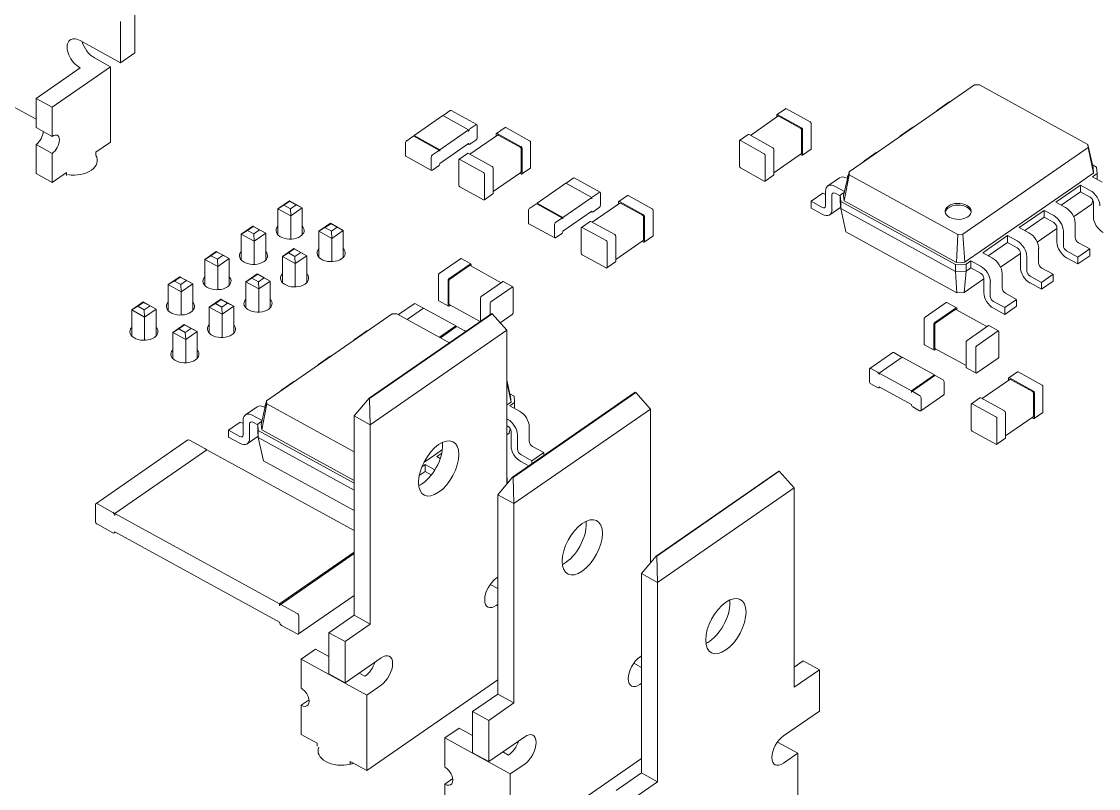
# Model space of a CAD drawing. Header units: millimetres. Extents: x 0 to 420, y 0 to 297.
# Drawn here: x 291.84 to 316.73, y 211.57 to 229.29 of the extents above; entities that cross this region are included whole.
import ezdxf

# ---------------------------------------------------------------- set-up
doc = ezdxf.new("R2010")
doc.units = ezdxf.units.MM

# ---------------------------------------------------------------- blocks, each defined once
blk = doc.blocks.new('A$Cbb04cd96')
at = {"color": 0, "linetype": 'Continuous', "lineweight": 0, "extrusion": (1.52656e-16, 0.787543, 0.616259)}
for p, q in [((133.142, 44.681), (133.142, 45.634)), ((132.81, 44.451), (132.81, 45.404)), ((132.81, 44.451), (131.876, 44.963)), ((132.582, 44.358), (132.209, 44.563)), ((132.81, 44.451), (133.142, 44.681)), ((130.859, 43.629), (131.876, 44.333)), ((131.232, 43.424), (132.582, 44.358)), ((132.582, 42.618), (132.582, 44.358)), ((149.65, 41.931), (152.55, 43.938)), ((152.55, 43.938), (152.663, 43.942)), ((152.663, 43.942), (155.172, 42.565)), ((131.232, 43.424), (130.859, 43.629)), ((130.859, 43.629), (130.859, 42.956)), ((130.186, 43.52), (130.859, 43.151)), ((131.232, 42.751), (131.232, 43.424)), ((140.29, 43.25), (140.43, 43.346)), ((141.049, 43.022), (140.452, 43.35)), ((147.986, 43.252), (148.185, 43.39)), ((148.755, 43.085), (148.202, 43.389)), ((151.967, 43.546), (151.694, 43.357)), ((139.595, 42.769), (140.26, 43.229)), ((140.858, 42.901), (140.26, 43.229)), ((147.369, 42.773), (148.008, 43.216)), ((147.98, 43.197), (147.98, 43.239)), ((148.555, 42.947), (148.003, 43.251)), ((148.533, 42.936), (148.025, 43.215)), ((131.232, 42.751), (130.859, 42.956)), ((140.193, 42.441), (140.858, 42.901)), ((140.858, 42.866), (140.858, 42.901)), ((140.888, 42.922), (141.027, 43.018)), ((141.057, 42.72), (141.057, 43.004)), ((141.499, 42.817), (141.698, 42.955)), ((142.068, 42.512), (141.516, 42.816)), ((142.268, 42.65), (141.715, 42.954)), ((148.555, 42.365), (148.555, 42.9)), ((148.578, 42.329), (148.578, 42.911)), ((148.777, 42.467), (148.777, 43.05)), ((151.122, 42.961), (150.849, 42.773)), ((132.243, 42.383), (132.582, 42.618)), ((139.396, 42.312), (139.396, 42.595)), ((139.426, 42.651), (139.565, 42.748)), ((140.185, 42.424), (139.587, 42.752)), ((140.193, 42.441), (139.595, 42.769)), ((139.595, 42.748), (139.595, 42.769)), ((140.193, 42.122), (140.858, 42.582)), ((140.866, 42.563), (140.846, 42.574)), ((140.882, 42.338), (141.521, 42.781)), ((140.888, 42.567), (141.027, 42.664)), ((141.493, 42.762), (141.493, 42.804)), ((142.046, 42.501), (141.538, 42.78)), ((142.29, 42.032), (142.29, 42.615)), ((147.116, 42.058), (147.116, 42.641)), ((147.121, 42.653), (147.321, 42.791)), ((147.691, 42.349), (147.138, 42.652)), ((147.89, 42.487), (147.338, 42.79)), ((131.232, 42.357), (130.859, 42.562)), ((130.859, 42.562), (130.859, 41.889)), ((131.232, 41.684), (131.232, 42.357)), ((132.243, 42.314), (132.243, 42.383)), ((140.023, 42.324), (140.163, 42.42)), ((140.193, 42.405), (140.193, 42.441)), ((140.634, 42.218), (140.834, 42.357)), ((141.403, 42.052), (140.851, 42.355)), ((142.068, 41.93), (142.068, 42.465)), ((142.091, 41.894), (142.091, 42.477)), ((147.913, 41.868), (147.913, 42.451)), ((147.913, 41.911), (148.55, 42.352)), ((148.555, 42.317), (148.524, 42.334)), ((148.573, 42.316), (148.772, 42.454)), ((150.277, 42.377), (150.005, 42.188)), ((155.179, 42.495), (152.279, 40.488)), ((155.172, 42.565), (155.179, 42.495)), ((155.291, 42.023), (155.172, 42.565)), ((155.303, 41.903), (155.179, 42.495)), ((140.002, 41.965), (139.404, 42.293)), ((139.993, 41.984), (139.993, 42.267)), ((140.629, 41.623), (140.629, 42.206)), ((141.204, 41.914), (140.651, 42.217)), ((147.713, 41.73), (147.713, 42.313)), ((155.276, 42.093), (155.369, 42.042)), ((130.859, 41.889), (131.232, 41.684)), ((131.232, 41.684), (131.565, 41.914)), ((131.565, 41.844), (131.565, 41.914)), ((140.023, 41.969), (140.163, 42.066)), ((141.226, 41.295), (141.226, 41.878)), ((141.426, 41.433), (141.426, 42.016)), ((141.426, 41.476), (142.063, 41.917)), ((142.068, 41.882), (142.037, 41.899)), ((142.085, 41.881), (142.285, 42.019)), ((147.691, 41.719), (147.138, 42.022)), ((147.708, 41.718), (147.908, 41.856)), ((149.526, 41.381), (149.65, 41.931)), ((149.537, 41.261), (149.657, 41.861)), ((149.615, 41.835), (149.631, 41.846)), ((149.615, 41.835), (149.627, 41.829)), ((149.615, 41.777), (149.615, 41.835)), ((149.657, 41.861), (149.65, 41.931)), ((152.166, 40.484), (149.657, 41.861)), ((155.218, 41.845), (154.945, 41.656)), ((155.303, 41.903), (155.218, 41.845)), ((155.384, 41.89), (155.274, 41.814)), ((155.291, 42.023), (155.303, 41.903)), ((155.369, 42.042), (155.384, 41.89)), ((155.384, 41.754), (155.384, 41.89)), ((141.204, 41.284), (140.651, 41.587)), ((142.441, 41.207), (143.106, 41.668)), ((143.703, 41.34), (143.106, 41.668)), ((143.136, 41.688), (143.275, 41.785)), ((143.894, 41.461), (143.297, 41.789)), ((149.433, 41.792), (149.16, 41.604)), ((149.331, 41.593), (149.547, 41.474)), ((149.604, 41.782), (149.615, 41.775)), ((154.945, 41.656), (154.373, 41.26)), ((155.001, 41.625), (154.429, 41.229)), ((155.001, 41.468), (155.001, 41.625)), ((155.225, 41.502), (155.001, 41.625)), ((155.498, 41.691), (155.274, 41.814)), ((141.221, 41.283), (141.42, 41.421)), ((143.038, 40.879), (143.703, 41.34)), ((143.703, 41.304), (143.703, 41.34)), ((143.733, 41.36), (143.873, 41.457)), ((143.903, 41.159), (143.903, 41.442)), ((144.328, 41.244), (144.528, 41.383)), ((145.098, 41.078), (144.545, 41.381)), ((148.771, 41.251), (149.043, 41.439)), ((149.043, 41.439), (149.107, 41.405)), ((149.107, 41.145), (149.107, 41.48)), ((149.256, 41.398), (149.256, 41.063)), ((149.445, 41.373), (149.331, 41.436)), ((149.445, 41.394), (149.545, 41.463)), ((149.445, 41.237), (149.445, 41.394)), ((149.46, 41.242), (149.445, 41.394)), ((149.537, 41.261), (149.526, 41.381)), ((155.001, 41.468), (154.556, 41.16)), ((155.001, 41.468), (155.225, 41.345)), ((136.714, 41.262), (136.448, 41.077)), ((136.448, 41.077), (136.589, 41.161)), ((136.448, 41.077), (136.747, 40.914)), ((136.448, 41.077), (136.448, 40.476)), ((136.722, 41.253), (136.589, 41.161)), ((136.589, 41.161), (136.738, 41.079)), ((136.714, 41.262), (137.013, 41.098)), ((136.714, 41.262), (136.722, 41.253)), ((136.722, 41.253), (136.871, 41.171)), ((136.871, 41.171), (136.738, 41.079)), ((136.747, 40.914), (136.738, 41.079)), ((137.013, 41.098), (136.747, 40.914)), ((137.013, 41.098), (136.871, 41.171)), ((137.013, 41.098), (137.013, 40.476)), ((142.271, 41.09), (142.411, 41.187)), ((143.03, 40.863), (142.432, 41.191)), ((143.038, 40.879), (142.441, 41.207)), ((142.441, 41.186), (142.441, 41.207)), ((143.712, 40.766), (144.351, 41.209)), ((143.733, 41.006), (143.873, 41.103)), ((144.323, 41.189), (144.323, 41.232)), ((144.898, 40.94), (144.346, 41.243)), ((144.876, 40.929), (144.368, 41.208)), ((148.771, 41.251), (149.032, 41.107)), ((148.771, 41.093), (148.771, 41.251)), ((149.032, 40.95), (148.771, 41.093)), ((149.457, 41.115), (149.203, 40.939)), ((149.46, 41.084), (149.445, 41.237)), ((149.46, 41.084), (149.46, 41.242)), ((152.111, 39.787), (149.46, 41.242)), ((149.579, 40.543), (149.46, 41.084)), ((152.111, 39.63), (149.46, 41.084)), ((152.133, 39.837), (149.537, 41.261)), ((154.373, 41.26), (154.101, 41.072)), ((154.653, 41.107), (154.429, 41.229)), ((155.26, 41.182), (154.842, 40.893)), ((155.26, 41.182), (155.283, 41.285)), ((155.3, 41.225), (155.3, 40.89)), ((136.747, 40.914), (136.747, 40.376)), ((142.241, 40.75), (142.241, 41.034)), ((142.869, 40.762), (143.008, 40.859)), ((143.038, 40.56), (143.703, 41.021)), ((143.038, 40.844), (143.038, 40.879)), ((143.711, 41.002), (143.692, 41.013)), ((144.898, 40.357), (144.898, 40.893)), ((144.921, 40.321), (144.921, 40.904)), ((145.12, 40.46), (145.12, 41.042)), ((154.101, 41.072), (153.529, 40.676)), ((154.157, 41.041), (153.585, 40.645)), ((154.157, 40.883), (153.712, 40.575)), ((154.157, 40.883), (154.157, 41.041)), ((154.381, 40.918), (154.157, 41.041)), ((154.157, 40.883), (154.381, 40.76)), ((135.869, 40.677), (135.603, 40.493)), ((135.603, 40.493), (135.744, 40.577)), ((135.877, 40.669), (135.744, 40.577)), ((135.744, 40.577), (135.894, 40.495)), ((135.869, 40.677), (136.168, 40.513)), ((135.869, 40.677), (135.877, 40.669)), ((135.877, 40.669), (136.027, 40.587)), ((136.027, 40.587), (135.894, 40.495)), ((136.168, 40.513), (136.027, 40.587)), ((137.662, 40.741), (137.396, 40.557)), ((137.396, 40.557), (137.537, 40.641)), ((137.67, 40.733), (137.537, 40.641)), ((137.537, 40.641), (137.687, 40.559)), ((137.662, 40.741), (137.961, 40.577)), ((137.662, 40.741), (137.67, 40.733)), ((137.67, 40.733), (137.82, 40.651)), ((137.82, 40.651), (137.687, 40.559)), ((137.961, 40.577), (137.695, 40.393)), ((137.961, 40.577), (137.82, 40.651)), ((137.961, 40.577), (137.961, 39.956)), ((142.847, 40.404), (142.249, 40.732)), ((142.839, 40.422), (142.839, 40.706)), ((143.459, 40.051), (143.459, 40.634)), ((143.464, 40.646), (143.663, 40.784)), ((144.034, 40.342), (143.481, 40.645)), ((144.233, 40.48), (143.68, 40.783)), ((153.529, 40.676), (153.256, 40.487)), ((153.809, 40.522), (153.585, 40.645)), ((154.455, 40.625), (153.998, 40.309)), ((154.455, 40.641), (154.455, 40.306)), ((154.877, 40.413), (154.877, 40.747)), ((135.603, 40.493), (135.902, 40.329)), ((135.603, 40.493), (135.603, 39.892)), ((135.902, 40.329), (135.894, 40.495)), ((136.168, 40.513), (135.902, 40.329)), ((135.902, 40.329), (135.902, 39.791)), ((136.168, 40.513), (136.168, 39.892)), ((137.396, 40.557), (137.695, 40.393)), ((137.396, 40.557), (137.396, 39.956)), ((137.695, 40.393), (137.687, 40.559)), ((137.695, 40.393), (137.695, 39.855)), ((142.869, 40.408), (143.008, 40.504)), ((144.256, 39.861), (144.256, 40.444)), ((144.256, 39.904), (144.893, 40.345)), ((144.898, 40.31), (144.867, 40.327)), ((144.915, 40.309), (145.115, 40.447)), ((152.144, 39.135), (149.579, 40.543)), ((152.133, 39.837), (152.166, 40.484)), ((152.279, 40.488), (152.166, 40.484)), ((152.327, 39.844), (152.279, 40.488)), ((153.256, 40.487), (152.684, 40.091)), ((153.312, 40.456), (152.74, 40.06)), ((153.312, 40.299), (153.312, 40.456)), ((153.536, 40.333), (153.312, 40.456)), ((154.605, 40.224), (154.605, 40.559)), ((135.025, 40.093), (134.759, 39.908)), ((135.033, 40.084), (134.9, 39.992)), ((135.025, 40.093), (135.323, 39.929)), ((135.025, 40.093), (135.033, 40.084)), ((135.033, 40.084), (135.182, 40.002)), ((136.818, 40.157), (136.552, 39.972)), ((136.826, 40.148), (136.693, 40.056)), ((136.818, 40.157), (137.116, 39.993)), ((136.818, 40.157), (136.826, 40.148)), ((136.826, 40.148), (136.975, 40.066)), ((144.056, 39.723), (144.056, 40.306)), ((152.684, 40.091), (152.412, 39.903)), ((153.312, 40.299), (152.867, 39.991)), ((153.312, 40.299), (153.536, 40.176)), ((154.033, 39.828), (154.033, 40.163)), ((154.941, 39.961), (154.679, 40.104)), ((155.214, 40.149), (154.941, 39.961)), ((155.214, 40.149), (154.952, 40.293)), ((155.214, 39.992), (155.214, 40.149)), ((134.759, 39.908), (134.9, 39.992)), ((134.759, 39.908), (135.057, 39.745)), ((134.759, 39.908), (134.759, 39.307)), ((134.9, 39.992), (135.049, 39.91)), ((135.182, 40.002), (135.049, 39.91)), ((135.057, 39.745), (135.049, 39.91)), ((135.323, 39.929), (135.057, 39.745)), ((135.323, 39.929), (135.182, 40.002)), ((135.323, 39.929), (135.323, 39.307)), ((136.552, 39.972), (136.693, 40.056)), ((136.552, 39.972), (136.85, 39.809)), ((136.552, 39.972), (136.552, 39.371)), ((136.693, 40.056), (136.842, 39.974)), ((136.975, 40.066), (136.842, 39.974)), ((136.85, 39.809), (136.842, 39.974)), ((137.116, 39.993), (136.85, 39.809)), ((137.116, 39.993), (136.975, 40.066)), ((137.116, 39.993), (137.116, 39.371)), ((140.671, 39.923), (140.179, 39.582)), ((140.91, 39.803), (140.686, 39.926)), ((144.034, 39.712), (143.481, 40.015)), ((144.051, 39.711), (144.25, 39.849)), ((152.327, 39.844), (152.133, 39.837)), ((152.412, 39.903), (152.327, 39.844)), ((152.468, 39.872), (152.358, 39.796)), ((152.468, 39.714), (152.468, 39.872)), ((152.692, 39.749), (152.468, 39.872)), ((152.964, 39.938), (152.74, 40.06)), ((153.611, 40.041), (153.153, 39.724)), ((153.611, 40.056), (153.611, 39.721)), ((153.76, 39.639), (153.76, 39.974)), ((154.679, 39.947), (154.941, 39.803)), ((155.214, 39.992), (154.941, 39.803)), ((154.941, 39.803), (154.941, 39.961)), ((135.057, 39.745), (135.057, 39.207)), ((136.85, 39.809), (136.85, 39.271)), ((140.895, 39.8), (140.403, 39.46)), ((140.875, 39.763), (140.423, 39.45)), ((141.612, 39.369), (140.89, 39.765)), ((140.915, 39.751), (140.915, 39.79)), ((152.358, 39.796), (152.111, 39.787)), ((152.111, 39.63), (152.111, 39.787)), ((152.358, 39.638), (152.111, 39.63)), ((152.144, 39.135), (152.111, 39.63)), ((152.31, 39.141), (152.358, 39.638)), ((152.358, 39.638), (152.358, 39.796)), ((152.468, 39.714), (152.358, 39.638)), ((152.468, 39.714), (152.692, 39.591)), ((154.369, 39.565), (154.108, 39.708)), ((134.18, 39.508), (133.914, 39.324)), ((133.914, 39.324), (134.055, 39.408)), ((134.188, 39.5), (134.055, 39.408)), ((134.055, 39.408), (134.205, 39.326)), ((134.18, 39.508), (134.479, 39.344)), ((134.18, 39.508), (134.188, 39.5)), ((134.188, 39.5), (134.338, 39.418)), ((134.338, 39.418), (134.205, 39.326)), ((134.479, 39.344), (134.213, 39.16)), ((134.479, 39.344), (134.338, 39.418)), ((134.479, 39.344), (134.479, 38.723)), ((135.973, 39.572), (135.707, 39.388)), ((135.707, 39.388), (135.848, 39.472)), ((135.707, 39.388), (136.006, 39.224)), ((135.707, 39.388), (135.707, 38.787)), ((135.981, 39.564), (135.848, 39.472)), ((135.848, 39.472), (135.998, 39.39)), ((135.973, 39.572), (136.272, 39.408)), ((135.973, 39.572), (135.981, 39.564)), ((135.981, 39.564), (136.131, 39.482)), ((136.131, 39.482), (135.998, 39.39)), ((136.006, 39.224), (135.998, 39.39)), ((136.272, 39.408), (136.006, 39.224)), ((136.272, 39.408), (136.131, 39.482)), ((136.272, 39.408), (136.272, 38.787)), ((140.159, 38.962), (140.159, 39.545)), ((140.383, 38.839), (140.383, 39.422)), ((140.403, 38.877), (140.403, 39.412)), ((141.642, 39.39), (141.15, 39.05)), ((141.881, 39.27), (141.657, 39.393)), ((152.766, 39.456), (152.31, 39.141)), ((152.766, 39.472), (152.766, 39.137)), ((152.916, 39.055), (152.916, 39.39)), ((153.188, 39.244), (153.188, 39.578)), ((154.096, 39.376), (153.835, 39.52)), ((153.835, 39.362), (154.096, 39.219)), ((154.369, 39.565), (154.096, 39.376)), ((154.369, 39.407), (154.096, 39.219)), ((154.096, 39.219), (154.096, 39.376)), ((154.369, 39.407), (154.369, 39.565)), ((133.914, 39.324), (134.213, 39.16)), ((133.914, 39.324), (133.914, 38.723)), ((134.213, 39.16), (134.205, 39.326)), ((134.213, 39.16), (134.213, 38.622)), ((136.006, 39.224), (136.006, 38.686)), ((141.866, 39.267), (141.374, 38.927)), ((141.886, 38.675), (141.886, 39.258)), ((152.31, 39.141), (152.144, 39.135)), ((153.524, 38.98), (153.263, 39.124)), ((133.335, 38.924), (133.069, 38.739)), ((133.344, 38.915), (133.211, 38.823)), ((133.335, 38.924), (133.634, 38.76)), ((133.335, 38.924), (133.344, 38.915)), ((133.344, 38.915), (133.493, 38.833)), ((133.493, 38.833), (133.36, 38.741)), ((133.634, 38.76), (133.493, 38.833)), ((135.128, 38.988), (134.862, 38.803)), ((134.862, 38.803), (135.004, 38.887)), ((135.137, 38.979), (135.004, 38.887)), ((135.004, 38.887), (135.153, 38.805)), ((135.128, 38.988), (135.427, 38.824)), ((135.128, 38.988), (135.137, 38.979)), ((135.137, 38.979), (135.286, 38.897)), ((135.286, 38.897), (135.153, 38.805)), ((135.427, 38.824), (135.286, 38.897)), ((139.601, 38.884), (139.234, 38.631)), ((139.784, 38.797), (139.627, 38.883)), ((140.389, 38.827), (140.165, 38.95)), ((140.434, 38.851), (140.403, 38.829)), ((141.122, 38.473), (140.409, 38.864)), ((141.13, 38.479), (141.13, 39.012)), ((141.354, 38.634), (141.354, 38.889)), ((151.407, 38.569), (151.899, 38.909)), ((151.913, 38.912), (152.137, 38.789)), ((153.252, 38.792), (152.99, 38.935)), ((153.524, 38.98), (153.252, 38.792)), ((153.524, 38.823), (153.524, 38.98)), ((133.069, 38.739), (133.211, 38.823)), ((133.069, 38.739), (133.368, 38.576)), ((133.069, 38.739), (133.069, 38.138)), ((133.211, 38.823), (133.36, 38.741)), ((133.368, 38.576), (133.36, 38.741)), ((133.634, 38.76), (133.368, 38.576)), ((133.634, 38.76), (133.634, 38.138)), ((134.862, 38.803), (135.161, 38.64)), ((134.862, 38.803), (134.862, 38.202)), ((135.161, 38.64), (135.153, 38.805)), ((135.427, 38.824), (135.161, 38.64)), ((135.161, 38.64), (135.161, 38.102)), ((135.427, 38.824), (135.427, 38.202)), ((136.187, 36.639), (139.086, 38.646)), ((141.39, 38.658), (138.555, 36.697)), ((138.565, 36.692), (141.399, 38.653)), ((139.086, 38.646), (139.199, 38.65)), ((139.199, 38.65), (140.414, 37.983)), ((139.817, 38.778), (139.44, 38.518)), ((140.564, 38.369), (139.817, 38.778)), ((141.399, 38.653), (141.39, 38.658)), ((141.743, 38.272), (141.399, 38.653)), ((141.866, 38.637), (141.588, 38.444)), ((151.631, 38.446), (152.123, 38.786)), ((151.651, 38.436), (152.103, 38.749)), ((152.117, 38.752), (152.839, 38.356)), ((152.143, 38.738), (152.143, 38.777)), ((152.99, 38.778), (153.252, 38.634)), ((153.524, 38.823), (153.252, 38.634)), ((153.252, 38.634), (153.252, 38.792)), ((133.368, 38.576), (133.368, 38.038)), ((134.284, 38.403), (134.018, 38.219)), ((134.292, 38.395), (134.159, 38.303)), ((134.284, 38.403), (134.583, 38.239)), ((134.284, 38.403), (134.292, 38.395)), ((134.292, 38.395), (134.441, 38.313)), ((140.564, 38.369), (140.187, 38.108)), ((140.572, 38.352), (140.205, 38.098)), ((140.564, 38.346), (140.564, 38.369)), ((140.755, 38.264), (140.598, 38.35)), ((151.387, 37.949), (151.387, 38.531)), ((151.611, 37.826), (151.611, 38.408)), ((151.631, 37.863), (151.631, 38.399)), ((152.378, 38.036), (152.87, 38.377)), ((152.884, 38.379), (153.108, 38.256)), ((134.018, 38.219), (134.159, 38.303)), ((134.018, 38.219), (134.317, 38.055)), ((134.018, 38.219), (134.018, 37.618)), ((134.159, 38.303), (134.308, 38.221)), ((134.441, 38.313), (134.308, 38.221)), ((134.317, 38.055), (134.308, 38.221)), ((134.583, 38.239), (134.317, 38.055)), ((134.583, 38.239), (134.441, 38.313)), ((134.583, 38.239), (134.583, 37.618)), ((138.503, 38.254), (138.231, 38.065)), ((141.743, 38.272), (138.584, 36.086)), ((141.743, 38.272), (141.743, 34.72)), ((152.602, 37.913), (153.094, 38.254)), ((153.114, 37.661), (153.114, 38.244)), ((134.317, 38.055), (134.317, 37.517)), ((151.392, 37.936), (151.616, 37.813)), ((151.631, 37.816), (151.661, 37.837)), ((151.636, 37.851), (152.358, 37.455)), ((152.358, 37.416), (152.358, 37.999)), ((152.582, 37.293), (152.582, 37.876)), ((137.659, 37.669), (137.386, 37.48)), ((150.66, 37.754), (150.128, 37.386)), ((150.876, 37.648), (150.344, 37.28)), ((150.842, 37.666), (150.686, 37.752)), ((151.623, 37.238), (150.876, 37.648)), ((152.602, 37.283), (153.094, 37.624)), ((150.12, 37.084), (150.12, 37.367)), ((150.31, 37.298), (150.154, 37.384)), ((152.363, 37.403), (152.587, 37.28)), ((141.828, 36.731), (141.743, 37.116)), ((151.091, 36.87), (150.344, 37.28)), ((150.344, 37.244), (150.344, 37.28)), ((151.623, 37.238), (151.091, 36.87)), ((151.631, 37.221), (151.099, 36.853)), ((151.623, 37.216), (151.623, 37.238)), ((151.813, 37.134), (151.656, 37.22)), ((152.725, 36.69), (153.364, 37.133)), ((153.336, 37.113), (153.336, 37.156)), ((153.342, 37.169), (153.541, 37.307)), ((153.911, 36.864), (153.359, 37.168)), ((153.889, 36.853), (153.381, 37.132)), ((154.111, 37.002), (153.558, 37.306)), ((136.814, 37.085), (136.541, 36.896)), ((141.839, 36.611), (141.743, 37.07)), ((150.31, 36.944), (150.154, 37.03)), ((150.354, 36.955), (150.336, 36.942)), ((151.091, 36.551), (150.344, 36.961)), ((151.091, 36.834), (151.091, 36.87)), ((151.281, 36.765), (151.124, 36.851)), ((151.847, 36.796), (151.847, 37.08)), ((154.133, 36.384), (154.133, 36.966)), ((136.063, 36.089), (136.187, 36.639)), ((136.193, 36.569), (136.187, 36.639)), ((138.555, 36.697), (138.211, 36.291)), ((138.555, 36.697), (138.565, 36.692)), ((138.584, 36.086), (138.565, 36.692)), ((141.839, 36.611), (141.755, 36.553)), ((141.92, 36.598), (141.811, 36.522)), ((141.813, 36.801), (141.906, 36.75)), ((141.828, 36.731), (141.839, 36.611)), ((144.71, 36.837), (141.875, 34.875)), ((141.884, 34.87), (144.719, 36.832)), ((141.906, 36.75), (141.92, 36.598)), ((141.92, 36.462), (141.92, 36.598)), ((144.719, 36.832), (144.71, 36.837)), ((145.063, 36.45), (144.719, 36.832)), ((151.839, 36.778), (151.307, 36.409)), ((151.315, 36.428), (151.315, 36.711)), ((152.477, 36.57), (152.677, 36.708)), ((153.246, 36.404), (152.694, 36.707)), ((153.911, 36.281), (153.911, 36.817)), ((153.934, 36.246), (153.934, 36.828)), ((135.969, 36.5), (135.697, 36.312)), ((136.074, 35.969), (136.193, 36.569)), ((136.14, 36.49), (136.152, 36.483)), ((136.152, 36.543), (136.168, 36.554)), ((136.152, 36.543), (136.164, 36.537)), ((136.152, 36.485), (136.152, 36.543)), ((138.211, 35.462), (136.193, 36.569)), ((141.755, 36.553), (141.743, 36.545)), ((142.035, 36.399), (141.811, 36.522)), ((145.063, 36.45), (141.904, 34.264)), ((145.063, 36.45), (145.063, 32.898)), ((151.281, 36.411), (151.124, 36.497)), ((152.472, 35.975), (152.472, 36.558)), ((153.047, 36.266), (152.494, 36.569)), ((153.269, 35.785), (153.269, 36.368)), ((153.929, 36.233), (154.128, 36.371)), ((135.307, 35.959), (135.58, 36.147)), ((135.58, 36.147), (135.643, 36.113)), ((135.643, 35.853), (135.643, 36.188)), ((135.793, 36.106), (135.793, 35.771)), ((135.868, 36.301), (136.084, 36.182)), ((135.982, 36.081), (135.868, 36.144)), ((135.982, 36.102), (136.081, 36.171)), ((135.982, 35.945), (135.982, 36.102)), ((135.996, 35.95), (135.982, 36.102)), ((138.211, 31.683), (138.211, 36.291)), ((138.584, 36.086), (138.211, 36.291)), ((141.762, 36.21), (141.743, 36.221)), ((153.069, 35.647), (153.069, 36.23)), ((153.269, 35.828), (153.906, 36.269)), ((153.911, 36.234), (153.88, 36.251)), ((135.307, 35.959), (135.569, 35.815)), ((135.307, 35.801), (135.307, 35.959)), ((135.996, 35.792), (135.982, 35.945)), ((135.996, 35.792), (135.996, 35.95)), ((138.211, 34.734), (135.996, 35.95)), ((136.074, 35.969), (136.063, 36.089)), ((138.211, 34.796), (136.074, 35.969)), ((138.584, 31.479), (138.584, 36.086)), ((141.743, 36.063), (141.762, 36.053)), ((141.796, 35.89), (141.743, 35.853)), ((141.796, 35.89), (141.82, 35.993)), ((141.837, 35.933), (141.837, 35.598)), ((141.986, 35.516), (141.986, 35.851)), ((142.259, 35.705), (142.259, 36.04)), ((153.047, 35.636), (152.494, 35.939)), ((132.241, 34.261), (134.369, 35.734)), ((134.403, 35.732), (134.762, 35.535)), ((135.569, 35.658), (135.307, 35.801)), ((135.993, 35.823), (135.74, 35.647)), ((136.115, 35.251), (135.996, 35.792)), ((138.211, 34.577), (135.996, 35.792)), ((153.064, 35.635), (153.263, 35.773)), ((132.679, 34.037), (134.807, 35.51)), ((134.807, 35.51), (138.211, 33.642)), ((140.065, 35.384), (139.823, 35.216)), ((140.25, 35.512), (140.065, 35.384)), ((140.237, 35.433), (140.121, 35.353)), ((140.202, 35.309), (140.121, 35.353)), ((142.322, 35.253), (142.061, 35.397)), ((142.595, 35.442), (142.322, 35.253)), ((142.595, 35.442), (142.333, 35.585)), ((142.595, 35.373), (142.595, 35.442)), ((138.211, 34.101), (136.115, 35.251)), ((139.849, 35.164), (139.777, 35.115)), ((139.849, 35.007), (139.849, 35.164)), ((140.073, 35.041), (139.849, 35.164)), ((142.061, 35.239), (142.251, 35.135)), ((142.322, 35.184), (142.322, 35.253)), ((139.849, 35.007), (139.716, 34.915)), ((139.849, 35.007), (139.995, 34.927)), ((141.875, 34.875), (141.531, 34.469)), ((141.75, 34.857), (141.743, 34.861)), ((141.75, 34.857), (141.743, 34.853)), ((141.75, 34.728), (141.75, 34.857)), ((141.875, 34.875), (141.884, 34.87)), ((141.904, 34.264), (141.884, 34.87)), ((148.029, 35.015), (145.195, 33.053)), ((145.204, 33.048), (148.038, 35.01)), ((148.038, 35.01), (148.029, 35.015)), ((148.383, 34.628), (148.038, 35.01)), ((148.383, 34.628), (145.224, 32.442)), ((148.383, 34.628), (148.383, 30.021)), ((141.531, 29.862), (141.531, 34.469)), ((141.904, 34.264), (141.531, 34.469)), ((132.231, 33.858), (132.231, 34.236)), ((132.275, 34.259), (132.634, 34.062)), ((141.904, 29.657), (141.904, 34.264)), ((132.679, 34.037), (136.487, 31.947)), ((132.679, 33.99), (132.679, 34.037)), ((132.275, 33.786), (132.634, 33.59)), ((132.679, 33.612), (136.487, 31.522)), ((132.668, 33.587), (132.693, 33.605)), ((136.487, 31.947), (138.211, 33.14)), ((136.498, 31.925), (138.211, 33.11)), ((145.195, 33.053), (144.85, 32.647)), ((145.195, 33.053), (145.204, 33.048)), ((145.224, 32.442), (145.204, 33.048)), ((144.85, 28.04), (144.85, 32.647)), ((145.224, 32.442), (144.85, 32.647)), ((141.356, 32.398), (141.531, 32.302)), ((141.531, 32.565), (141.494, 32.539)), ((145.224, 27.835), (145.224, 32.442)), ((136.925, 31.251), (138.211, 32.142)), ((136.487, 31.9), (136.487, 31.947)), ((136.532, 31.923), (136.891, 31.726)), ((141.494, 31.909), (141.531, 31.934)), ((136.935, 31.276), (136.935, 31.654)), ((137.629, 31.281), (138.211, 31.683)), ((138.211, 31.683), (138.584, 31.479)), ((136.532, 31.45), (136.891, 31.254)), ((138.003, 31.076), (138.584, 31.479)), ((137.629, 30.328), (137.629, 31.281)), ((137.629, 31.281), (138.003, 31.076)), ((136.985, 30.67), (137.318, 30.9)), ((137.318, 30.9), (137.629, 30.729)), ((138.003, 30.123), (138.003, 31.076)), ((136.985, 30.67), (138.501, 29.838)), ((136.985, 29.997), (136.985, 30.67)), ((138.834, 30.698), (138.003, 30.123)), ((144.85, 30.743), (144.814, 30.717)), ((148.383, 30.485), (148.591, 30.629)), ((148.591, 30.629), (148.964, 30.424)), ((144.675, 30.576), (144.85, 30.48)), ((148.383, 30.021), (148.964, 30.424)), ((148.964, 30.424), (148.964, 29.471)), ((137.629, 30.328), (138.003, 30.123)), ((138.326, 30.347), (138.46, 30.273)), ((141.531, 30.194), (138.501, 28.098)), ((138.501, 29.838), (138.834, 30.068)), ((144.814, 30.087), (144.85, 30.113)), ((136.985, 29.603), (137.17, 29.73)), ((138.501, 28.098), (138.501, 29.838)), ((140.949, 29.459), (141.531, 29.862)), ((141.322, 29.254), (141.904, 29.657)), ((141.531, 29.862), (141.904, 29.657)), ((136.985, 28.93), (136.985, 29.603)), ((140.949, 28.506), (140.949, 29.459)), ((140.949, 29.459), (141.322, 29.254)), ((148.964, 29.471), (148.133, 28.896)), ((141.322, 28.301), (141.322, 29.254)), ((136.985, 28.93), (137.359, 28.725)), ((140.305, 28.848), (140.637, 29.078)), ((140.637, 29.078), (140.949, 28.908)), ((142.153, 28.877), (141.322, 28.301)), ((137.359, 28.655), (137.359, 28.725)), ((140.305, 28.848), (141.821, 28.016)), ((140.305, 28.175), (140.305, 28.848)), ((147.995, 28.754), (148.466, 28.496)), ((140.949, 28.506), (141.322, 28.301)), ((141.646, 28.525), (141.78, 28.451)), ((148.133, 28.266), (148.466, 28.496)), ((148.466, 28.496), (148.466, 26.755)), ((138.12, 28.307), (138.501, 28.098)), ((138.12, 28.237), (138.12, 28.307)), ((144.85, 28.372), (141.821, 26.276)), ((141.821, 28.016), (142.153, 28.246)), ((140.305, 27.781), (140.489, 27.909)), ((141.821, 26.276), (141.821, 28.016)), ((144.268, 27.637), (144.85, 28.04)), ((144.85, 28.04), (145.224, 27.835)), ((140.305, 27.108), (140.305, 27.781)), ((144.642, 27.432), (145.224, 27.835))]:
    blk.add_line(p, q, dxfattribs=at)
at = {"color": 0, "linetype": 'Continuous', "lineweight": 0, "extrusion": (5.14257e-17, -1.11022e-16, -1)}
blk.add_ellipse((152.488, 40.848), major_axis=(-33.494, 0), ratio=0.616259, start_param=-1.535648, end_param=1.334793, dxfattribs=at)
at = {"color": 0, "linetype": 'Continuous', "lineweight": 0}
for centre, major_axis, ratio, start_param, end_param in [((131.876, 44.648), (-0.228, 0.329), 0.588149, -0.866377, 2.275216), ((140.43, 43.311), (0.0216, 0.0395), 0.523742, 0, 0.808733), ((148.755, 43.062), (-0.0171, 0.0247), 0.588149, -2.437173, -0.866377), ((130.859, 42.759), (0.12, 0.219), 0.523742, -2.332859, -0.808733), ((141.027, 42.983), (0.0216, 0.0395), 0.523742, -0.762063, 0.808733), ((148.533, 42.912), (-0.0171, 0.0247), 0.588149, -2.437173, -0.866377), ((148.555, 42.924), (-0.0171, 0.0247), 0.588149, -2.437173, -0.866377), ((139.565, 42.713), (0.0216, 0.0395), 0.523742, 0, 0.808733), ((140.888, 42.603), (-0.0216, -0.0395), 0.523742, -0.762063, 0.808733), ((142.268, 42.627), (-0.0171, 0.0247), 0.588149, -2.437173, -0.866377), ((140.163, 42.385), (0.0216, 0.0395), 0.523742, -0.762063, 0.808733), ((142.046, 42.477), (-0.0171, 0.0247), 0.588149, -2.437173, -0.866377), ((142.068, 42.489), (-0.0171, 0.0247), 0.588149, -2.437173, -0.866377), ((147.691, 42.325), (-0.0171, 0.0247), 0.588149, -2.437173, -0.866377), ((147.89, 42.464), (-0.0171, 0.0247), 0.588149, -2.437173, -0.866377), ((139.426, 42.332), (-0.0216, -0.0395), 0.523742, -0.762063, 0), ((140.023, 42.005), (-0.0216, -0.0395), 0.523742, -0.762063, 0.808733), ((141.204, 41.891), (-0.0171, 0.0247), 0.588149, -2.437173, -0.866377), ((141.403, 42.029), (-0.0171, 0.0247), 0.588149, -2.437173, -0.866377), ((147.138, 42.046), (0.0171, -0.0247), 0.588149, -2.437173, -0.866377), ((140.651, 41.611), (0.0171, -0.0247), 0.588149, -2.437173, -0.866377), ((143.275, 41.749), (0.0216, 0.0395), 0.523742, 0, 0.808733), ((143.873, 41.422), (0.0216, 0.0395), 0.523742, -0.762063, 0.808733), ((149.331, 41.357), (-0.0569, 0.0822), 0.588149, -0.866377, 0.70442), ((155.225, 41.266), (-0.171, 0.247), 0.588149, -2.437173, -0.866377), ((142.411, 41.151), (0.0216, 0.0395), 0.523742, 0, 0.808733), ((145.098, 41.055), (-0.0171, 0.0247), 0.588149, -2.437173, -0.866377), ((149.032, 41.186), (0.0569, -0.0822), 0.588149, -0.866377, 0.70442), ((152.173, 41.017), (-0.3, 0), 0.616259, -2.298333, 3.984852), ((152.173, 40.978), (-0.3, 0), 0.616259, -2.298333, -0.106697), ((152.173, 40.978), (0.3, 0), 0.616259, 0.106697, 0.84326), ((154.653, 40.87), (-0.171, 0.247), 0.588149, -2.437173, -0.866377), ((143.008, 40.823), (0.0216, 0.0395), 0.523742, -0.762063, 0.808733), ((143.733, 41.041), (-0.0216, -0.0395), 0.523742, -0.762063, 0.808733), ((144.876, 40.905), (-0.0171, 0.0247), 0.588149, -2.437173, -0.866377), ((144.898, 40.917), (-0.0171, 0.0247), 0.588149, -2.437173, -0.866377), ((154.381, 40.682), (-0.171, 0.247), 0.588149, -2.437173, -0.866377), ((155.524, 40.767), (0.171, -0.247), 0.588149, -2.437173, -0.866377), ((142.271, 40.771), (-0.0216, -0.0395), 0.523742, -0.762063, 0), ((142.869, 40.443), (-0.0216, -0.0395), 0.523742, -0.762063, 0.808733), ((144.034, 40.318), (-0.0171, 0.0247), 0.588149, -2.437173, -0.866377), ((144.233, 40.456), (-0.0171, 0.0247), 0.588149, -2.437173, -0.866377), ((153.536, 40.097), (-0.171, 0.247), 0.588149, -2.437173, -0.866377), ((153.809, 40.286), (-0.171, 0.247), 0.588149, -2.437173, -0.866377), ((154.679, 40.183), (0.171, -0.247), 0.588149, -2.437173, -0.866377), ((140.671, 39.899), (0.0144, 0.0263), 0.523742, 0, 0.808733), ((143.481, 40.039), (0.0171, -0.0247), 0.588149, -2.437173, -0.866377), ((152.964, 39.701), (-0.171, 0.247), 0.588149, -2.437173, -0.866377), ((140.875, 39.739), (0.0144, 0.0263), 0.523742, 0, 0.808733), ((140.895, 39.776), (0.0144, 0.0263), 0.523742, -0.762063, 0.808733), ((152.692, 39.513), (-0.171, 0.247), 0.588149, -2.437173, -0.866377), ((153.835, 39.598), (0.171, -0.247), 0.588149, -2.437173, -0.866377), ((141.642, 39.367), (0.0144, 0.0263), 0.523742, 0, 0.808733), ((141.866, 39.244), (0.0144, 0.0263), 0.523742, -0.762063, 0.808733), ((152.99, 39.014), (0.171, -0.247), 0.588149, -2.437173, -0.866377), ((140.179, 38.976), (-0.0144, -0.0263), 0.523742, -0.762063, 0), ((140.403, 38.853), (-0.0144, -0.0263), 0.523742, -0.762063, 0.808733), ((140.423, 38.891), (-0.0144, -0.0263), 0.523742, -0.762063, 0), ((151.899, 38.886), (0.0144, 0.0263), 0.523742, 0, 0.808733), ((139.784, 38.761), (-0.0256, 0.037), 0.588149, -1.685443, -0.866377), ((152.103, 38.725), (0.0144, 0.0263), 0.523742, 0, 0.808733), ((152.123, 38.763), (0.0144, 0.0263), 0.523742, -0.762063, 0.808733), ((152.87, 38.353), (0.0144, 0.0263), 0.523742, 0, 0.808733), ((140.755, 38.229), (-0.0256, 0.037), 0.588149, -1.753924, -0.866377), ((153.094, 38.23), (0.0144, 0.0263), 0.523742, -0.762063, 0.808733), ((151.407, 37.962), (-0.0144, -0.0263), 0.523742, -0.762063, 0), ((151.651, 37.877), (-0.0144, -0.0263), 0.523742, -0.762063, 0), ((150.842, 37.631), (-0.0256, 0.037), 0.588149, -1.685443, -0.866377), ((151.631, 37.839), (-0.0144, -0.0263), 0.523742, -0.762063, 0.808733), ((152.378, 37.43), (-0.0144, -0.0263), 0.523742, -0.762063, 0), ((150.31, 37.263), (-0.0256, 0.037), 0.588149, -2.437173, -0.866377), ((151.813, 37.098), (-0.0256, 0.037), 0.588149, -2.437173, -0.866377), ((152.602, 37.307), (-0.0144, -0.0263), 0.523742, -0.762063, 0.808733), ((150.154, 37.065), (0.0256, -0.037), 0.588149, -2.437173, -0.866377), ((153.889, 36.829), (-0.0171, 0.0247), 0.588149, -2.437173, -0.866377), ((153.911, 36.841), (-0.0171, 0.0247), 0.588149, -2.437173, -0.866377), ((154.111, 36.979), (-0.0171, 0.0247), 0.588149, -2.437173, -0.866377), ((151.281, 36.73), (-0.0256, 0.037), 0.588149, -2.437173, -0.866377), ((142.035, 36.163), (-0.171, 0.247), 0.588149, -2.437173, -0.866377), ((151.124, 36.532), (0.0256, -0.037), 0.588149, -2.437173, -0.866377), ((153.246, 36.38), (-0.0171, 0.0247), 0.588149, -2.437173, -0.866377), ((135.868, 36.065), (-0.0569, 0.0822), 0.588149, -0.866377, 0.70442), ((141.762, 35.974), (-0.171, 0.247), 0.588149, -2.437173, -0.866377), ((153.047, 36.242), (-0.0171, 0.0247), 0.588149, -2.437173, -0.866377), ((135.569, 35.894), (0.0569, -0.0822), 0.588149, -0.866377, 0.70442), ((152.494, 35.963), (0.0171, -0.0247), 0.588149, -2.437173, -0.866377), ((142.061, 35.475), (0.171, -0.247), 0.588149, -2.437173, -0.866377), ((134.762, 35.488), (-0.0341, 0.0493), 0.588149, -1.685443, -0.866377), ((140.073, 34.805), (-0.171, 0.247), 0.588149, -0.873521, -0.866377), ((132.275, 33.834), (0.0341, -0.0493), 0.588149, -2.437173, -0.866377), ((132.634, 34.015), (-0.0341, 0.0493), 0.588149, -2.437173, -0.866377), ((141.494, 32.224), (-0.192, -0.351), 0.523742, -2.332859, 0.808733), ((136.891, 31.679), (-0.0341, 0.0493), 0.588149, -2.437173, -0.866377), ((136.532, 31.497), (0.0341, -0.0493), 0.588149, -2.437173, -0.866377), ((138.834, 30.383), (0.192, 0.351), 0.523742, -2.332859, 0.808733), ((144.814, 30.402), (-0.192, -0.351), 0.523742, -2.332859, 0.808733), ((142.153, 28.561), (0.192, 0.351), 0.523742, -2.332859, 0.808733), ((148.133, 28.581), (-0.192, -0.351), 0.523742, -2.332859, 0.808733)]:
    blk.add_ellipse(centre, major_axis=major_axis, ratio=ratio, start_param=start_param, end_param=end_param, dxfattribs=at)
at = {"color": 0, "linetype": 'Continuous', "lineweight": 0, "extrusion": (3.82704e-16, 1.29833e-16, -1)}
blk.add_ellipse((132.209, 44.878), major_axis=(-0.228, 0.329), ratio=0.588149, start_param=-2.275216, end_param=-1.019342, dxfattribs=at)
at = {"color": 0, "linetype": 'Continuous', "lineweight": 0, "extrusion": (4.56465e-17, 3.15894e-17, -1)}
for centre in [(152.137, 43.299), (138.674, 38.007)]:
    blk.add_ellipse(centre, major_axis=(-0.171, 0.247), ratio=0.588149, start_param=0, end_param=0.251818, dxfattribs=at)
at = {"color": 0, "linetype": 'Continuous', "lineweight": 0, "extrusion": (2.28232e-16, 1.57947e-16, -1)}
for centre, major_axis in [((148.202, 43.365), (-0.0171, 0.0247)), ((141.715, 42.93), (-0.0171, 0.0247)), ((147.338, 42.767), (-0.0171, 0.0247)), ((140.851, 42.332), (-0.0171, 0.0247)), ((149.604, 41.546), (-0.171, 0.247)), ((144.545, 41.358), (-0.0171, 0.0247)), ((143.68, 40.76), (-0.0171, 0.0247)), ((153.558, 37.282), (-0.0171, 0.0247)), ((152.694, 36.684), (-0.0171, 0.0247)), ((136.14, 36.254), (-0.171, 0.247))]:
    blk.add_ellipse(centre, major_axis=major_axis, ratio=0.588149, start_param=0, end_param=0.866377, dxfattribs=at)
at = {"color": 0, "linetype": 'Continuous', "lineweight": 0, "extrusion": (7.72358e-17, -1.40571e-17, -1)}
for centre, major_axis, start_param, end_param in [((151.865, 43.11), (-0.171, 0.247), -0.251818, 0.251818), ((149.032, 41.186), (0.171, -0.247), -0.70442, 0.866377), ((138.401, 37.818), (-0.171, 0.247), -0.251818, 0.251818), ((135.569, 35.894), (0.171, -0.247), -0.70442, 0.866377), ((136.985, 29.8), (0.142, -0.206), -2.275216, 0.866377), ((140.305, 27.978), (0.142, -0.206), -2.275216, 0.866377)]:
    blk.add_ellipse(centre, major_axis=major_axis, ratio=0.588149, start_param=start_param, end_param=end_param, dxfattribs=at)
at = {"color": 0, "linetype": 'Continuous', "lineweight": 0, "extrusion": (1.95854e-17, -1.37389e-16, -1)}
for centre in [(140.29, 43.214), (143.136, 41.653)]:
    blk.add_ellipse(centre, major_axis=(0.0216, 0.0395), ratio=0.523742, start_param=-1.6038, end_param=-0.808733, dxfattribs=at)
at = {"color": 0, "linetype": 'Continuous', "lineweight": 0, "extrusion": (2.59822e-16, 1.123e-16, -1)}
for centre, major_axis, start_param, end_param in [((148.003, 43.227), (-0.0171, 0.0247), -0.70442, 0.866377), ((148.025, 43.191), (-0.0171, 0.0247), 0, 0.866377), ((141.516, 42.792), (-0.0171, 0.0247), -0.70442, 0.866377), ((141.538, 42.756), (-0.0171, 0.0247), 0, 0.866377), ((147.138, 42.629), (-0.0171, 0.0247), -0.70442, 0.866377), ((151.02, 42.526), (-0.171, 0.247), -0.251818, 0.251818), ((140.651, 42.194), (-0.0171, 0.0247), -0.70442, 0.866377), ((144.346, 41.22), (-0.0171, 0.0247), -0.70442, 0.866377), ((144.368, 41.184), (-0.0171, 0.0247), 0, 0.866377), ((143.481, 40.622), (-0.0171, 0.0247), -0.70442, 0.866377), ((137.557, 37.234), (-0.171, 0.247), -0.251818, 0.251818), ((150.154, 37.349), (-0.0256, 0.037), -0.70442, 0.866377), ((153.359, 37.144), (-0.0171, 0.0247), -0.70442, 0.866377), ((153.381, 37.108), (-0.0171, 0.0247), 0, 0.866377), ((150.31, 36.979), (0.0256, -0.037), -0.70442, 0.866377), ((152.494, 36.546), (-0.0171, 0.0247), -0.70442, 0.866377)]:
    blk.add_ellipse(centre, major_axis=major_axis, ratio=0.588149, start_param=start_param, end_param=end_param, dxfattribs=at)
at = {"color": 0, "linetype": 'Continuous', "lineweight": 0, "extrusion": (-1.92286e-16, 1.68842e-16, -1)}
for centre in [(140.888, 42.886), (143.733, 41.325)]:
    blk.add_ellipse(centre, major_axis=(0.0216, 0.0395), ratio=0.523742, start_param=-2.37953, end_param=-0.808733, dxfattribs=at)
at = {"color": 0, "linetype": 'Continuous', "lineweight": 0, "extrusion": (1.50996e-16, 1.72004e-16, -1)}
for centre, major_axis, end_param in [((151.293, 42.715), (-0.171, 0.247), 0.251818), ((150.448, 42.13), (-0.171, 0.247), 0.251818), ((137.829, 37.422), (-0.171, 0.247), 0.251818), ((136.985, 36.838), (-0.171, 0.247), 0.251818), ((134.403, 35.684), (-0.0341, 0.0493), 0.866377)]:
    blk.add_ellipse(centre, major_axis=major_axis, ratio=0.588149, start_param=0, end_param=end_param, dxfattribs=at)
at = {"color": 0, "linetype": 'Continuous', "lineweight": 0, "extrusion": (-2.6706e-17, -4.86649e-17, -1)}
blk.add_ellipse((131.232, 42.554), major_axis=(0.12, 0.219), ratio=0.523742, start_param=-0.808733, end_param=2.332859, dxfattribs=at)
at = {"color": 0, "linetype": 'Continuous', "lineweight": 0, "extrusion": (-6.82503e-17, 1.64095e-16, -1)}
for centre, major_axis in [((139.426, 42.616), (0.0216, 0.0395)), ((140.023, 42.288), (0.0216, 0.0395)), ((140.163, 42.101), (-0.0216, -0.0395)), ((142.271, 41.055), (0.0216, 0.0395)), ((142.869, 40.727), (0.0216, 0.0395)), ((143.008, 40.54), (-0.0216, -0.0395))]:
    blk.add_ellipse(centre, major_axis=major_axis, ratio=0.523742, start_param=-2.37953, end_param=-0.808733, dxfattribs=at)
at = {"color": 0, "linetype": 'Continuous', "lineweight": 0, "extrusion": (-1.38874e-16, 2.66172e-16, -1)}
for centre in [(141.027, 42.7), (143.873, 41.138)]:
    blk.add_ellipse(centre, major_axis=(-0.0216, -0.0395), ratio=0.523742, start_param=-2.37953, end_param=-0.808733, dxfattribs=at)
at = {"color": 0, "linetype": 'Continuous', "lineweight": 0, "extrusion": (1.96643e-16, 2.03593e-16, -1)}
for centre in [(148.533, 42.377), (142.046, 41.942), (144.876, 40.37), (153.889, 36.294)]:
    blk.add_ellipse(centre, major_axis=(0.0171, -0.0247), ratio=0.588149, start_param=-0.70442, end_param=0, dxfattribs=at)
at = {"color": 0, "linetype": 'Continuous', "lineweight": 0, "extrusion": (1.68529e-16, 4.91216e-17, -1)}
for centre, major_axis, start_param, end_param in [((148.555, 42.341), (0.0171, -0.0247), -0.70442, 0.866377), ((150.175, 41.941), (-0.171, 0.247), -0.251818, 0.251818), ((142.068, 41.906), (0.0171, -0.0247), -0.70442, 0.866377), ((147.691, 41.743), (0.0171, -0.0247), -0.70442, 0.866377), ((141.204, 41.308), (0.0171, -0.0247), -0.70442, 0.866377), ((144.898, 40.334), (0.0171, -0.0247), -0.70442, 0.866377), ((144.034, 39.735), (0.0171, -0.0247), -0.70442, 0.866377), ((136.712, 36.649), (-0.171, 0.247), -0.251818, 0.251818), ((153.911, 36.258), (0.0171, -0.0247), -0.70442, 0.866377), ((153.047, 35.66), (0.0171, -0.0247), -0.70442, 0.866377)]:
    blk.add_ellipse(centre, major_axis=major_axis, ratio=0.588149, start_param=start_param, end_param=end_param, dxfattribs=at)
at = {"color": 0, "linetype": 'Continuous', "lineweight": 0, "extrusion": (2.45765e-16, 3.50646e-17, -1)}
for centre in [(148.755, 42.479), (142.268, 42.044), (147.89, 41.881), (141.403, 41.446), (145.098, 40.472), (144.233, 39.874), (154.111, 36.396), (153.246, 35.798)]:
    blk.add_ellipse(centre, major_axis=(0.0171, -0.0247), ratio=0.588149, start_param=-0.70442, end_param=0, dxfattribs=at)
at = {"color": 0, "linetype": 'Continuous', "lineweight": 0, "extrusion": (-6.39453e-17, -2.77556e-16, -1)}
blk.add_ellipse((131.73, 42.191), major_axis=(0.545, 0), ratio=0.616259, start_param=-0.36671, end_param=0.727537, dxfattribs=at)
at = {"color": 0, "linetype": 'Continuous', "lineweight": 0, "extrusion": (-1.42091e-18, -1.11022e-16, -1)}
blk.add_ellipse((131.73, 42.191), major_axis=(-0.545, 0), ratio=0.616259, start_param=-2.414056, end_param=-1.319809, dxfattribs=at)
at = {"color": 0, "linetype": 'Continuous', "lineweight": 0, "extrusion": (9.12929e-17, 6.31787e-17, -1)}
for centre, major_axis, start_param in [((149.331, 41.357), (-0.171, 0.247), -0.70442), ((150.686, 37.717), (-0.0256, 0.037), 0), ((135.868, 36.065), (-0.171, 0.247), -0.70442)]:
    blk.add_ellipse(centre, major_axis=major_axis, ratio=0.588149, start_param=start_param, end_param=0.866377, dxfattribs=at)
at = {"color": 0, "linetype": 'Continuous', "lineweight": 0, "extrusion": (2.91411e-16, 6.66539e-17, -1)}
for centre in [(155.225, 41.266), (154.381, 40.682), (153.536, 40.097), (152.692, 39.513), (141.762, 35.974)]:
    blk.add_ellipse(centre, major_axis=(0.0569, -0.0822), ratio=0.588149, start_param=-2.275216, end_param=-0.70442, dxfattribs=at)
at = {"color": 0, "linetype": 'Continuous', "lineweight": 0, "extrusion": (-2.36316e-17, -1.11022e-16, -1)}
for centre in [(136.73, 40.576), (135.886, 39.991), (136.834, 39.471), (134.196, 38.822), (135.989, 38.886), (133.352, 38.238), (135.145, 38.302), (134.3, 37.717)]:
    blk.add_ellipse(centre, major_axis=(-0.325, 0), ratio=0.616259, start_param=-2.414056, end_param=0.517964, dxfattribs=at)
at = {"color": 0, "linetype": 'Continuous', "lineweight": 0, "extrusion": (1.11022e-16, -2.77556e-16, -1)}
blk.add_ellipse((136.73, 40.576), major_axis=(0.325, 0), ratio=0.616259, start_param=-0.517964, end_param=0.727537, dxfattribs=at)
at = {"color": 0, "linetype": 'Continuous', "lineweight": 0, "extrusion": (2.31708e-16, -4.21713e-17, -1)}
for centre in [(154.952, 40.372), (154.679, 40.183), (154.108, 39.787), (153.835, 39.598), (153.263, 39.203), (152.99, 39.014), (142.333, 35.664), (142.061, 35.475)]:
    blk.add_ellipse(centre, major_axis=(-0.0569, 0.0822), ratio=0.588149, start_param=-2.275216, end_param=-0.70442, dxfattribs=at)
at = {"color": 0, "linetype": 'Continuous', "lineweight": 0, "extrusion": (-5.55112e-17, -3.33067e-16, -1)}
for centre in [(135.886, 39.991), (133.352, 38.238), (135.145, 38.302)]:
    blk.add_ellipse(centre, major_axis=(0.325, 0), ratio=0.616259, start_param=-0.517964, end_param=0.727537, dxfattribs=at)
at = {"color": 0, "linetype": 'Continuous', "lineweight": 0, "extrusion": (2.68323e-18, -2.22045e-16, -1)}
blk.add_ellipse((137.679, 40.055), major_axis=(-0.325, 0), ratio=0.616259, start_param=-2.414056, end_param=0.517964, dxfattribs=at)
at = {"color": 0, "linetype": 'Continuous', "lineweight": 0, "extrusion": (2.88152e-18, -2.22045e-16, -1)}
blk.add_ellipse((137.679, 40.055), major_axis=(0.325, 0), ratio=0.616259, start_param=-0.517964, end_param=0.727537, dxfattribs=at)
at = {"color": 0, "linetype": 'Continuous', "lineweight": 0, "extrusion": (-2.15704e-32, -3.88578e-16, -1)}
blk.add_ellipse((152.488, 39.666), major_axis=(-33.494, 0), ratio=0.616259, start_param=-1.535648, end_param=0, dxfattribs=at)
at = {"color": 0, "linetype": 'Continuous', "lineweight": 0, "extrusion": (-9.49563e-17, 1.1543e-16, -1)}
for centre in [(140.179, 39.559), (140.403, 39.436), (141.15, 39.026), (141.374, 38.903)]:
    blk.add_ellipse(centre, major_axis=(0.0144, 0.0263), ratio=0.523742, start_param=-2.37953, end_param=-0.808733, dxfattribs=at)
at = {"color": 0, "linetype": 'Continuous', "lineweight": 0, "extrusion": (-1.34654e-16, -3.33067e-16, -1)}
blk.add_ellipse((135.041, 39.407), major_axis=(-0.325, 0), ratio=0.616259, start_param=-2.414056, end_param=0.517964, dxfattribs=at)
at = {"color": 0, "linetype": 'Continuous', "lineweight": 0, "extrusion": (1.05259e-16, -5.55112e-17, -1)}
blk.add_ellipse((135.041, 39.407), major_axis=(0.325, 0), ratio=0.616259, start_param=-0.517964, end_param=0.727537, dxfattribs=at)
at = {"color": 0, "linetype": 'Continuous', "lineweight": 0, "extrusion": (-8.7589e-17, -1.11022e-16, -1)}
for centre in [(136.834, 39.471), (134.3, 37.717)]:
    blk.add_ellipse(centre, major_axis=(0.325, 0), ratio=0.616259, start_param=-0.517964, end_param=0.727537, dxfattribs=at)
at = {"color": 0, "linetype": 'Continuous', "lineweight": 0, "extrusion": (-2.18992e-16, 1.20177e-16, -1)}
blk.add_ellipse((140.423, 39.426), major_axis=(0.0144, 0.0263), ratio=0.523742, start_param=-2.37953, end_param=-0.808733, dxfattribs=at)
at = {"color": 0, "linetype": 'Continuous', "lineweight": 0, "extrusion": (-5.55112e-17, -1.11022e-16, -1)}
blk.add_ellipse((134.196, 38.822), major_axis=(0.325, 0), ratio=0.616259, start_param=-0.517964, end_param=0.727537, dxfattribs=at)
at = {"color": 0, "linetype": 'Continuous', "lineweight": 0, "extrusion": (-5.76304e-18, -2.77556e-16, -1)}
blk.add_ellipse((135.989, 38.886), major_axis=(0.325, 0), ratio=0.616259, start_param=-0.517964, end_param=0.727537, dxfattribs=at)
at = {"color": 0, "linetype": 'Continuous', "lineweight": 0, "extrusion": (1.36939e-16, 9.47681e-17, -1)}
blk.add_ellipse((139.627, 38.847), major_axis=(-0.0256, 0.037), ratio=0.588149, start_param=0, end_param=0.866377, dxfattribs=at)
at = {"color": 0, "linetype": 'Continuous', "lineweight": 0, "extrusion": (-1.9466e-16, 1.06824e-16, -1)}
blk.add_ellipse((141.866, 38.661), major_axis=(-0.0144, -0.0263), ratio=0.523742, start_param=-2.37953, end_param=-0.808733, dxfattribs=at)
at = {"color": 0, "linetype": 'Continuous', "lineweight": 0, "extrusion": (5.97036e-17, 1.08825e-16, -1)}
for centre in [(140.598, 38.315), (151.656, 37.184)]:
    blk.add_ellipse(centre, major_axis=(-0.0256, 0.037), ratio=0.588149, start_param=0, end_param=0.866377, dxfattribs=at)
at = {"color": 0, "linetype": 'Continuous', "lineweight": 0, "extrusion": (-1.41248e-16, 2.04154e-16, -1)}
for centre in [(151.407, 38.545), (151.631, 38.422), (152.378, 38.012), (152.602, 37.889)]:
    blk.add_ellipse(centre, major_axis=(0.0144, 0.0263), ratio=0.523742, start_param=-2.37953, end_param=-0.808733, dxfattribs=at)
at = {"color": 0, "linetype": 'Continuous', "lineweight": 0, "extrusion": (-1.70327e-16, 9.34711e-17, -1)}
blk.add_ellipse((151.651, 38.412), major_axis=(0.0144, 0.0263), ratio=0.523742, start_param=-2.37953, end_param=-0.808733, dxfattribs=at)
at = {"color": 0, "linetype": 'Continuous', "lineweight": 0, "extrusion": (-2.94363e-16, 9.82182e-17, -1)}
blk.add_ellipse((153.094, 37.647), major_axis=(-0.0144, -0.0263), ratio=0.523742, start_param=-2.37953, end_param=-0.808733, dxfattribs=at)
at = {"color": 0, "linetype": 'Continuous', "lineweight": 0, "extrusion": (3.37058e-16, 9.82433e-17, -1)}
for centre, major_axis in [((151.124, 36.816), (-0.0256, 0.037)), ((151.281, 36.446), (0.0256, -0.037))]:
    blk.add_ellipse(centre, major_axis=major_axis, ratio=0.588149, start_param=-0.70442, end_param=0.866377, dxfattribs=at)
at = {"color": 0, "linetype": 'Continuous', "lineweight": 0, "extrusion": (3.05468e-16, 1.4389e-16, -1)}
blk.add_ellipse((151.813, 36.815), major_axis=(0.0256, -0.037), ratio=0.588149, start_param=-0.70442, end_param=0, dxfattribs=at)
at = {"color": 0, "linetype": 'Continuous', "lineweight": 0, "extrusion": (-2.45698e-16, 7.15122e-17, -1)}
for centre in [(140.164, 35.076), (143.484, 33.254), (146.803, 31.433)]:
    blk.add_ellipse(centre, major_axis=(-0.337, -0.614), ratio=0.523742, start_param=-0.808733, end_param=2.332859, dxfattribs=at)
at = {"color": 0, "linetype": 'Continuous', "lineweight": 0, "extrusion": (-2.21366e-16, 5.81592e-17, -1)}
for centre in [(139.791, 35.281), (143.11, 33.459), (146.43, 31.637)]:
    blk.add_ellipse(centre, major_axis=(-0.337, -0.614), ratio=0.523742, start_param=-2.521758, end_param=-0.808733, dxfattribs=at)
at = {"color": 0, "linetype": 'Continuous', "lineweight": 0, "extrusion": (-2.70031e-16, 8.48652e-17, -1)}
for centre in [(140.164, 35.076), (143.484, 33.254), (146.803, 31.433)]:
    blk.add_ellipse(centre, major_axis=(0.337, 0.614), ratio=0.523742, start_param=-0.808733, end_param=2.332859, dxfattribs=at)
at = {"color": 0, "linetype": 'Continuous', "lineweight": 0, "extrusion": (-3.69734e-16, 7.62593e-17, -1)}
for centre in [(139.791, 35.281), (143.11, 33.459), (146.43, 31.637)]:
    blk.add_ellipse(centre, major_axis=(-0.337, -0.614), ratio=0.523742, start_param=-0.808733, end_param=-0.619835, dxfattribs=at)
at = {"color": 0, "linetype": 'Continuous', "lineweight": 0, "extrusion": (2.42289e-16, 2.35183e-16, -1)}
for centre in [(132.275, 34.212), (136.532, 31.876)]:
    blk.add_ellipse(centre, major_axis=(-0.0341, 0.0493), ratio=0.588149, start_param=-0.70442, end_param=0.866377, dxfattribs=at)
at = {"color": 0, "linetype": 'Continuous', "lineweight": 0, "extrusion": (1.82586e-16, 1.26357e-16, -1)}
for centre in [(132.634, 33.637), (136.891, 31.301)]:
    blk.add_ellipse(centre, major_axis=(0.0341, -0.0493), ratio=0.588149, start_param=-0.70442, end_param=0.866377, dxfattribs=at)
at = {"color": 0, "linetype": 'Continuous', "lineweight": 0, "extrusion": (1.02077e-16, 7.06238e-17, -1)}
for centre in [(138.46, 30.588), (141.78, 28.766)]:
    blk.add_ellipse(centre, major_axis=(-0.192, -0.351), ratio=0.523742, start_param=-1.889321, end_param=-0.808733, dxfattribs=at)
at = {"color": 0, "linetype": 'Continuous', "lineweight": 0, "extrusion": (1.02588e-16, -3.88578e-16, -1)}
blk.add_ellipse((137.921, 28.553), major_axis=(-0.545, 0), ratio=0.616259, start_param=-1.937507, end_param=0.250987, dxfattribs=at)
at = {"color": 0, "linetype": 'Continuous', "lineweight": 0, "extrusion": (-2.55474e-17, 4.29161e-30, -1)}
blk.add_ellipse((137.921, 28.553), major_axis=(-0.545, 0), ratio=0.616259, start_param=-2.104777, end_param=-1.960929, dxfattribs=at)

msp = doc.modelspace()

# ---------------------------------------------------------------- block references
msp.add_blockref('A$Cbb04cd96', (161.314, 183.89))

doc.saveas('drawing.dxf')
